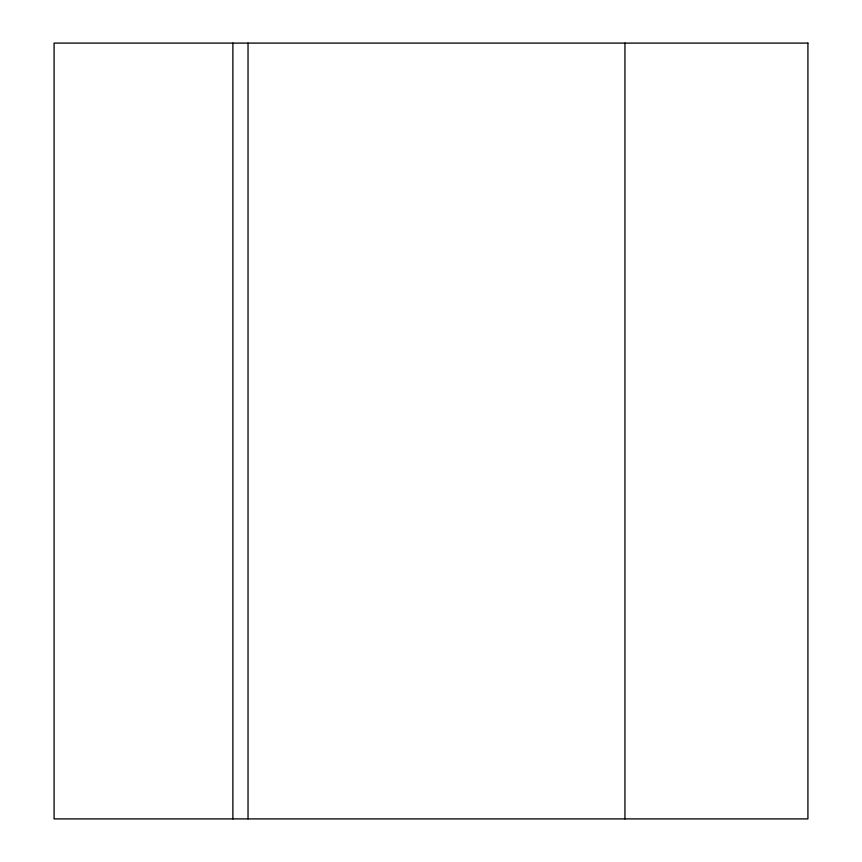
<?xml version="1.0" encoding="UTF-8"?>
<svg xmlns="http://www.w3.org/2000/svg" width="862" height="862" viewBox="0 0 862 862"><rect width="100%" height="100%" fill="white"/><g stroke="black" fill="none" stroke-linecap="round" stroke-linejoin="round"><path stroke-width="1.29" d="M624.95 43.1L624.95 818.9M248.03 43.1L248.03 818.9M232.88 43.1L232.88 818.9M807.92 43.1L54.08 43.1L54.08 818.9L807.92 818.9L807.92 43.1"/></g></svg>
